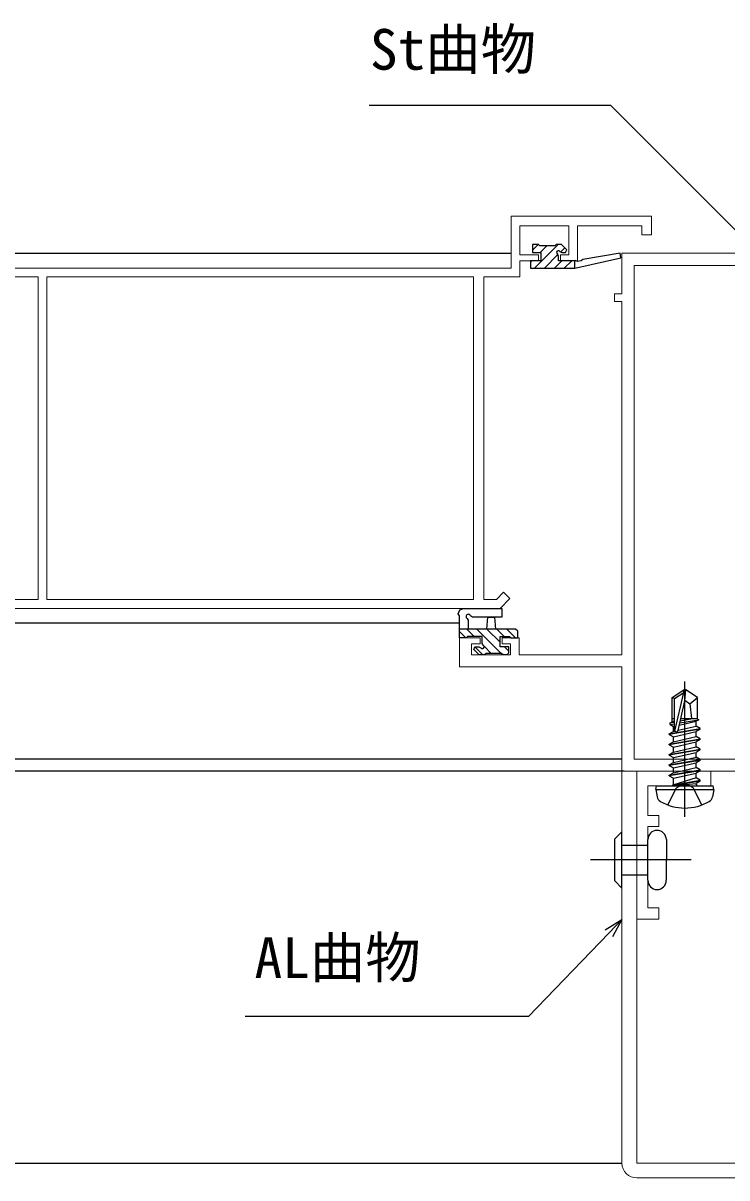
# Model space of a CAD drawing. Units: millimetres, scale not verified. Extents: x -524 to 526, y -338 to 334.
# Drawn here: x 336.3 to 431.5, y -220 to -63.9 of the extents above; entities that cross this region are included whole.
import ezdxf
from ezdxf.enums import TextEntityAlignment as Align

# ---------------------------------------------------------------- set-up
doc = ezdxf.new("R2010")
doc.units = ezdxf.units.MM
doc.header["$LTSCALE"] = 2
doc.layers.add('0-2_YKK_11', color=1, linetype='Continuous', lineweight=18)
for name, color, linetype in [('0-3_YKK_12', 2, 'Continuous'), ('0-4_YKK_13', 4, 'Continuous'), ('0-6_YKK_D', 6, 'Continuous')]:
    doc.layers.add(name, color=color, linetype=linetype)
doc.styles.add('ＭＳ ゴシック', font='')
doc.styles.get('ＭＳ ゴシック').set_extended_font_data('MS Gothic')

msp = doc.modelspace()

# ---------------------------------------------------------------- linework, layer by layer
at = {"layer": '0-2_YKK_11', "color": 211}
msp.add_line((419.312, -220), (452.312, -220), dxfattribs=at)
at = {"layer": '0-2_YKK_11', "color": 7}
for points in [[(318.311, -97), (402.311, -97), (402.311, -90), (421.311, -90), (421.311, -92.5), (420.011, -92.5), (420.011, -91.3), (411.311, -91.3), (411.311, -96), (409.011, -96), (409.011, -95.2), (410.111, -95.2), (410.111, -91.3), (403.511, -91.3), (403.511, -95.2), (406.011, -95.2), (406.011, -96), (403.511, -96), (403.511, -98.2), (398.611, -98.2), (398.611, -141.8), (400.314, -141.8), (401.287, -140.827), (402.135, -141.676), (400.811, -143), (318.311, -143)], [(319.511, -141.8), (338.311, -141.8), (338.311, -98.2), (319.511, -98.2)]]:
    msp.add_lwpolyline(points, dxfattribs=at)
at = {"layer": '0-2_YKK_11', "color": 211}
for points in [[(452.312, -95), (417.312, -95), (417.312, -100.5), (416.312, -100.5), (416.312, -101.5), (417.312, -101.5), (417.312, -149.27), (403.412, -149.27), (403.412, -147), (401.112, -147), (401.112, -147.8), (402.212, -147.8), (402.212, -149.27), (396.942, -149.27), (396.942, -147.8), (398.112, -147.8), (398.112, -147), (395.312, -147), (395.312, -150.9), (417.312, -150.9), (417.312, -165), (442.312, -165)], [(418.942, -163.37), (418.942, -96.63), (440.682, -96.63), (440.682, -102.909), (441.312, -104), (442.312, -104), (442.312, -96.63), (450.682, -96.63), (450.682, -108)], [(440.682, -163.37), (418.942, -163.37)], [(419.312, -218), (419.312, -165), (417.312, -165), (417.312, -218)], [(454.312, -218), (454.312, -211), (452.312, -211), (452.312, -218), (419.312, -218)]]:
    msp.add_lwpolyline(points, dxfattribs=at)
at = {"layer": '0-2_YKK_11', "color": 7}
msp.add_lwpolyline([(397.211, -98.2), (339.511, -98.2), (339.511, -141.8), (397.211, -141.8)], close=True, dxfattribs=at)
at = {"layer": '0-2_YKK_11', "color": 211}
msp.add_lwpolyline([(419.312, -165), (419.312, -185), (422.312, -185), (422.312, -183.5), (420.812, -183.5), (420.812, -172.5), (422.312, -172.5), (422.312, -171), (420.812, -171), (420.812, -167), (425.141, -167), (425.332, -166.857), (426.291, -166.857), (426.482, -167), (429.312, -167), (429.312, -165)], close=True, dxfattribs=at)
msp.add_arc((419.312, -218), 2, 180, 270, dxfattribs=at)
at = {"layer": '0-3_YKK_12'}
for p, q in [((318.311, -95), (402.311, -95)), ((395.311, -145), (318.311, -145)), ((417.311, -163.37), (203.811, -163.37)), ((417.611, -165), (203.811, -165)), ((203.811, -218), (417.312, -218))]:
    msp.add_line(p, q, dxfattribs=at)
at = {"layer": '0-4_YKK_13'}
for p, q in [((405.211, -94.563), (405.974, -93.8)), ((405.468, -97), (408.668, -93.8)), ((406.221, -94.9), (407.121, -94)), ((406.815, -97), (408.644, -95.172)), ((408.982, -94.833), (409.575, -94.24)), ((417.175, -95.593), (417.061, -95.004)), ((404.932, -96.189), (405.1, -96.022)), ((408.162, -97), (409.162, -96)), ((409.509, -97), (410.509, -96)), ((410.909, -97), (417.175, -95.593)), ((410.996, -95.986), (410.909, -96)), ((410.856, -97), (410.909, -96.947)), ((402.913, -145.8), (395.313, -145.8)), ((396.182, -147), (395.313, -146.131)), ((397.329, -146.8), (396.329, -145.8)), ((400.976, -149.1), (397.676, -145.8)), ((400.813, -147.59), (399.023, -145.8)), ((401.37, -146.8), (400.37, -145.8)), ((402.917, -147), (401.717, -145.8)), ((398.482, -149.3), (397.438, -148.256)), ((399.629, -149.1), (398.65, -148.121)), ((402.013, -148.79), (401.423, -148.2)), ((401.013, -149.1), (398.913, -149.1)), ((401.172, -149.296), (401.017, -149.141)), ((401.713, -149.3), (402.013, -149)), ((425.811, -171.2), (425.811, -152.89)), ((424.111, -155.046), (425.661, -154)), ((424.468, -159.61), (425.661, -154.362)), ((425.961, -154), (425.661, -154)), ((425.661, -154.362), (425.661, -154)), ((425.811, -155.506), (425.811, -154)), ((425.811, -155.506), (425.961, -154)), ((427.511, -155.046), (425.961, -154)), ((424.111, -158.319), (424.111, -155.046)), ((424.111, -155.046), (424.411, -155.205)), ((424.902, -159.507), (425.811, -155.506)), ((426.511, -155.9), (427.511, -155.046)), ((427.511, -157.971), (427.511, -155.046)), ((423.811, -158.492), (424.411, -158.376)), ((423.811, -158.708), (423.811, -158.492)), ((423.811, -158.708), (424.411, -158.609)), ((423.811, -158.708), (424.261, -158.968)), ((424.111, -157.9), (424.411, -157.9)), ((424.261, -158.968), (424.415, -158.933)), ((424.261, -159.633), (424.261, -158.968)), ((424.906, -159.487), (427.361, -158.933)), ((425.066, -158.786), (427.361, -158.268)), ((425.133, -158.49), (427.711, -158.066)), ((425.194, -158.224), (426.86, -157.9)), ((425.267, -157.9), (427.511, -157.9)), ((427.711, -158.066), (427.361, -158.268)), ((427.361, -158.933), (427.361, -158.268)), ((427.911, -159.25), (427.361, -158.933)), ((427.511, -157.971), (427.711, -158.066)), ((423.711, -159.95), (427.911, -159.25)), ((427.911, -159.35), (423.711, -160.05)), ((423.711, -160.05), (423.711, -159.95)), ((423.711, -160.05), (424.261, -160.368)), ((423.711, -161.35), (427.911, -160.65)), ((427.911, -160.75), (423.711, -161.45)), ((424.261, -160.368), (427.361, -159.668)), ((424.261, -161.033), (424.261, -160.368)), ((427.911, -159.35), (427.361, -159.668)), ((427.361, -160.333), (427.361, -159.668)), ((427.911, -160.65), (427.361, -160.333)), ((427.911, -160.75), (427.361, -161.068)), ((427.911, -159.35), (427.911, -159.25)), ((427.911, -160.75), (427.911, -160.65)), ((423.711, -161.45), (423.711, -161.35)), ((423.711, -161.45), (424.261, -161.768)), ((423.711, -162.75), (427.911, -162.05)), ((427.911, -162.15), (423.711, -162.85)), ((424.261, -161.768), (427.361, -161.068)), ((424.261, -162.433), (424.261, -161.768)), ((427.361, -161.733), (427.361, -161.068)), ((427.911, -162.05), (427.361, -161.733)), ((427.911, -162.15), (427.361, -162.468)), ((427.911, -162.15), (427.911, -162.05)), ((423.711, -162.85), (423.711, -162.75)), ((423.711, -162.85), (424.261, -163.168)), ((423.711, -164.15), (427.911, -163.45)), ((427.911, -163.55), (423.711, -164.25)), ((424.261, -163.168), (427.361, -162.468)), ((424.261, -163.833), (424.261, -163.168)), ((424.261, -164.568), (427.361, -163.868)), ((427.361, -163.133), (427.361, -162.468)), ((427.911, -163.45), (427.361, -163.133)), ((427.911, -163.55), (427.361, -163.868)), ((427.361, -164.533), (427.361, -163.868)), ((427.911, -163.55), (427.911, -163.45)), ((423.711, -164.25), (423.711, -164.15)), ((423.711, -164.25), (424.261, -164.568)), ((423.711, -165.55), (427.911, -164.85)), ((427.911, -164.95), (423.711, -165.65)), ((423.711, -165.55), (424.261, -165.233)), ((424.261, -165.233), (427.361, -164.533)), ((424.261, -165.233), (424.261, -164.568)), ((424.261, -165.968), (427.361, -165.268)), ((427.911, -164.85), (427.361, -164.533)), ((427.911, -164.95), (427.361, -165.268)), ((427.361, -165.933), (427.361, -165.268)), ((427.911, -164.95), (427.911, -164.85)), ((421.9, -167.5), (421.988, -167)), ((421.988, -167), (429.635, -167)), ((423.711, -165.65), (423.711, -165.55)), ((423.711, -165.65), (424.261, -165.968)), ((424.261, -166.8), (424.261, -165.968)), ((427.361, -165.933), (424.311, -166.85)), ((424.311, -166.85), (427.911, -166.25)), ((427.911, -166.35), (424.311, -166.95)), ((424.311, -166.95), (427.361, -166.668)), ((424.311, -166.95), (424.311, -166.85)), ((427.911, -166.25), (427.361, -165.933)), ((427.911, -166.35), (427.361, -166.668)), ((427.361, -166.8), (427.361, -166.668)), ((427.911, -166.35), (427.911, -166.25)), ((427.911, -166.35), (427.911, -166.25)), ((429.723, -167.5), (429.635, -167)), ((421.9, -167.5), (422.072, -168.475)), ((421.9, -167.5), (429.723, -167.5)), ((429.723, -167.5), (429.551, -168.475)), ((417.312, -173.21), (416.342, -174.18)), ((417.311, -180.822), (417.312, -173.21)), ((416.341, -179.852), (416.342, -174.18)), ((420.811, -179.766), (420.812, -174.266)), ((423.312, -174.266), (423.311, -179.766)), ((417.312, -175.012), (420.811, -175.016)), ((426.687, -177.016), (413.037, -177.016)), ((417.311, -179.012), (420.811, -179.016)), ((417.311, -180.822), (416.341, -179.852))]:
    msp.add_line(p, q, dxfattribs=at)
for points in [[(408.92, -94.764), (409.172, -94.9), (409.687, -94.9), (409.847, -94.512), (409.135, -93.8), (408.411, -93.8), (408.211, -94), (406.211, -94), (406.011, -93.8), (405.211, -93.8), (405.211, -94.9), (406.311, -94.9), (406.311, -96), (404.911, -96), (404.911, -97)], [(404.911, -97), (410.909, -97), (410.909, -96), (408.711, -96), (408.711, -95.361), (408.575, -95.11)], [(417.061, -95.004), (412.022, -95.82), (411.789, -96.01), (411.276, -96.093), (410.996, -95.986)], [(398.549, -147.991), (398.413, -147.739), (398.413, -146.8), (396.413, -146.8), (396.213, -147), (395.313, -147), (395.313, -144.02), (395.163, -143.76), (395.368, -143.205), (395.65, -143.105), (395.878, -143), (401.04, -143), (401.041, -144.2), (397.08, -144.203), (396.796, -144.002)], [(396.363, -144.36), (396.513, -144.62), (396.513, -145.8)], [(399.013, -145.8), (399.155, -144.2), (400.07, -144.2), (400.213, -145.8)], [(402.013, -149), (402.013, -148.2), (400.813, -148.2), (400.813, -146.8), (402.113, -146.8), (402.313, -147), (403.213, -147), (403.213, -146.1), (402.913, -145.8)], [(398.913, -149.1), (398.713, -149.3), (397.988, -149.3), (397.259, -148.571), (397.412, -148.2), (397.952, -148.2), (398.203, -148.337)], [(401.713, -149.3), (401.213, -149.3), (401.013, -149.1)], [(424.411, -159.452), (424.411, -155.205), (425.661, -154.362)], [(425.811, -155.399), (426.511, -155.9), (426.711, -157.9)], [(423.811, -158.492), (424.261, -158.233), (424.411, -158.199)], [(423.711, -159.95), (424.261, -159.633), (424.453, -159.589)], [(423.711, -161.35), (424.261, -161.033), (427.361, -160.333)], [(423.711, -162.75), (424.261, -162.433), (427.361, -161.733)], [(423.711, -164.15), (424.261, -163.833), (427.361, -163.133)], [(423.511, -169.58), (424.666, -167.263), (425.811, -166.654)], [(428.111, -169.58), (426.956, -167.263), (425.811, -166.654)]]:
    msp.add_lwpolyline(points, dxfattribs=at)
for centre, radius, start, end in [((408.711, -94.9), 0.25, 33.05573, 236.94427), ((396.513, -144.1), 0.3, 19.18977, 240.00003), ((398.413, -148.2), 0.25, 213.05571, 56.94425), ((424.66, -159.452), 0.248, 180, 347.19096), ((424.061, -166.8), 0.2, 270, 0), ((427.561, -166.8), 0.2, 180, 270), ((422.958, -168.319), 0.9, 190, 239.36409), ((428.665, -168.319), 0.9, 300.63591, 350), ((425.811, -163.5), 6.5, 239.36409, 300.63591), ((422.062, -174.266), 1.25, 0, 180), ((422.061, -179.766), 1.25, 180, 0)]:
    msp.add_arc(centre, radius, start, end, dxfattribs=at)
at = {"layer": '0-6_YKK_D'}
for points in [[(450.31, -109.5), (448.507, -107.697), (415.81, -75), (383.1, -75)], [(417.312, -185.088), (415.542, -186.923), (404.684, -198.187), (366.344, -198.187)], [(415.05, -186.449), (417.312, -185.088), (416.034, -187.398)]]:
    msp.add_lwpolyline(points, dxfattribs=at)

# ---------------------------------------------------------------- texts
at = {"layer": '0-6_YKK_D', "style": 'ＭＳ ゴシック'}
for s, p in [('St曲物', (383.205, -71.828)), ('AL曲物', (367.592, -194.627))]:
    msp.add_text(s, height=5.499, dxfattribs=at).set_placement(p, align=Align.BOTTOM_LEFT)

doc.saveas('drawing.dxf')
